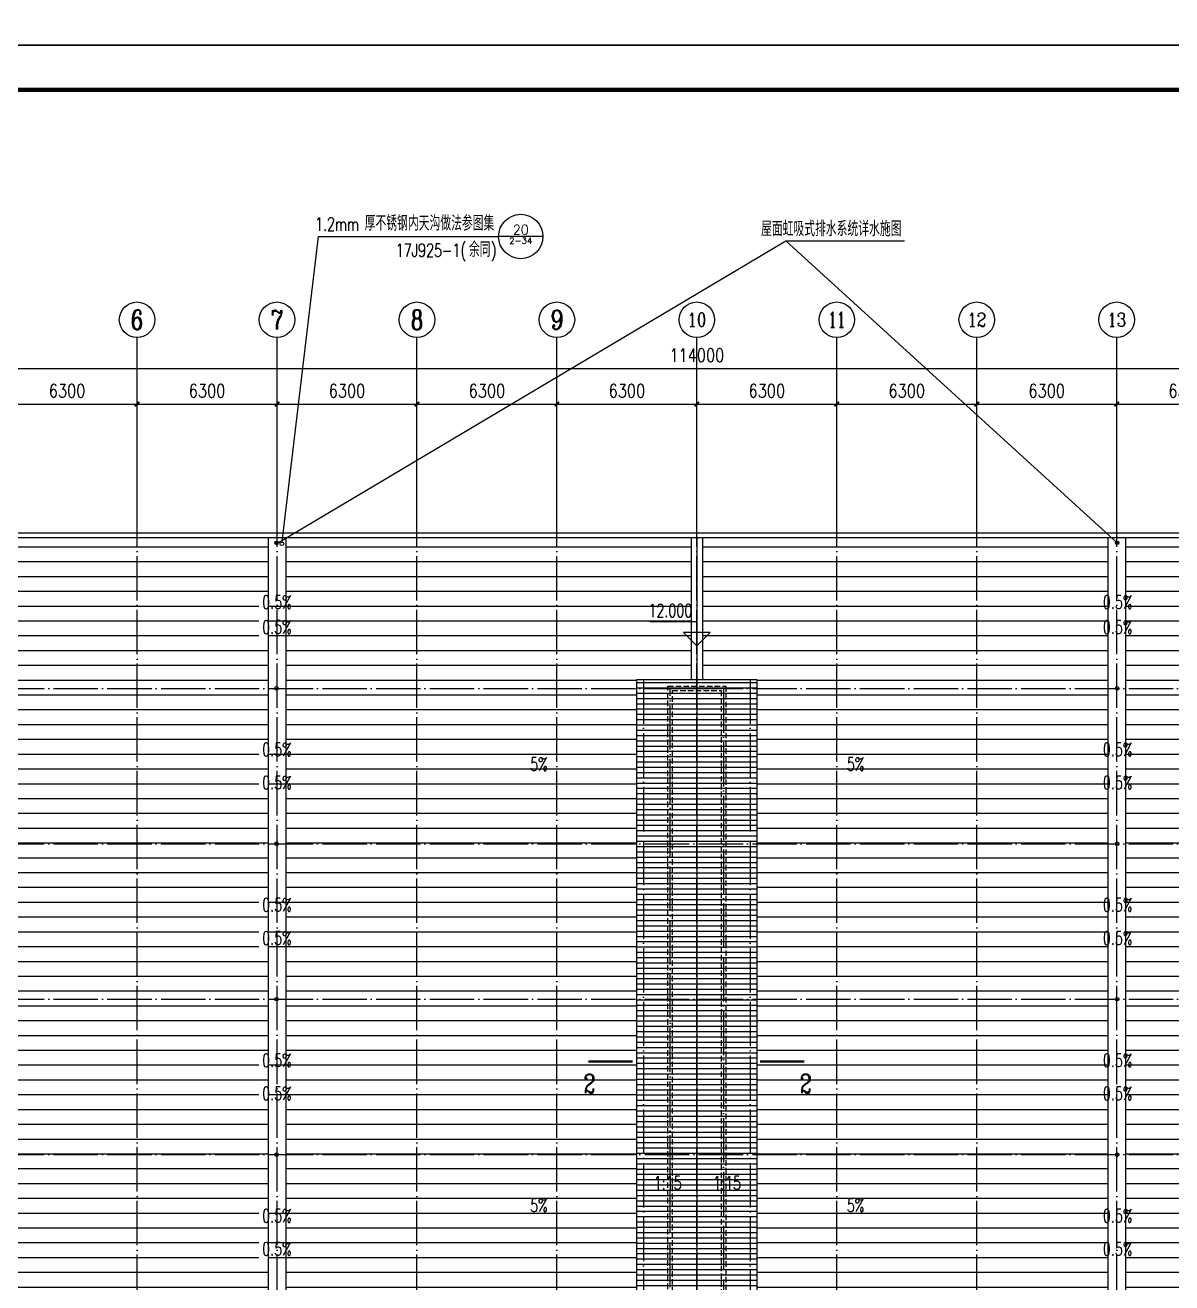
# Model space of a CAD drawing. Extents: x -21908402 to 2288787, y 79687 to 5079726.
# Drawn here: x 2147072 to 2198692, y 261557 to 318196 of the extents above; entities that cross this region are included whole.
import ezdxf
from ezdxf.enums import TextEntityAlignment as Align

# ---------------------------------------------------------------- set-up
doc = ezdxf.new("R2010")
doc.units = 0
doc.header["$LTSCALE"] = 1000
doc.linetypes.add('DASH', pattern=[0.35, 0.25, -0.1])
doc.linetypes.add('DOTE', pattern=[2.42, 2, -0.2, 0.02, -0.2])
doc.layers.get('0').update_dxf_attribs({"linetype": 'CONTINUOUS'})
doc.layers.get('DEFPOINTS').update_dxf_attribs({"linetype": 'CONTINUOUS'})
for name, color, linetype in [('AXIS', 3, 'CONTINUOUS'), ('AXIS_TEXT', 7, 'CONTINUOUS'), ('DIM_ELEV', 3, 'CONTINUOUS'), ('DIM_IDEN', 3, 'CONTINUOUS'), ('DIM_LEAD', 3, 'CONTINUOUS'), ('DIM_SYMB', 3, 'CONTINUOUS'), ('DOTE', 1, 'DOTE'), ('PUB_TEXT', 7, 'CONTINUOUS'), ('PUB_TITLE', 4, 'CONTINUOUS'), ('填充', 8, 'CONTINUOUS')]:
    doc.layers.add(name, color=color, linetype=linetype)
doc.styles.add('_TCH_AXIS', font='COMPLEX', dxfattribs={"bigfont": 'GBCBIG'})
doc.styles.add('_TCH_DIM', font='SIMPLEX', dxfattribs={"bigfont": 'GBCBIG'})
doc.styles.add('_TCH_LABEL', font='COMPLEX', dxfattribs={"bigfont": 'GBCBIG'})
doc.styles.add('COMPLEX', font='COMPLEX')
doc.styles.add('DIM_FONT', font='simplex.shx', dxfattribs={"width": 0.8})
doc.dimstyles.new('DIMN200', dxfattribs={"dimscale": 2, "dimtxt": 300, "dimasz": 100, "dimexe": 250, "dimexo": 300, "dimgap": 150, "dimtad": 1, "dimdec": 0, "dimzin": 0, "dimtxsty": 'DIM_FONT', "dimblk": 'ARCHTICK', "dimcen": 0.09, "dimclrt": 7, "dimazin": 3, "dimtfac": 1, "dimtdec": 0, "dimtix": 1, "dimtmove": 0, "dimatfit": 3, "dimtolj": 1, "dimtzin": 0})
pattern_1 = [(0, (0, 0), (0, 666.75), [])]

# ---------------------------------------------------------------- blocks, each defined once
blk = doc.blocks.new('YS')
for centre in [(2120529, 294882), (2120529, 288330), (2120529, 281330), (2120529, 274330), (2120529, 267330)]:
    blk.add_circle(centre, 80)
at = {"layer": 'DIM_SYMB'}
for points in [[(2120562, 292716, 0, 0, 0), (2120562, 293907, 160, 0, 0), (2120562, 294507, 0, 0, 0)], [(2120562, 290576, 0, 0, 0), (2120562, 289304, 160, 0, 0), (2120562, 288704, 0, 0, 0)], [(2120562, 286083, 0, 0, 0), (2120562, 287355, 160, 0, 0), (2120562, 287955, 0, 0, 0)], [(2120562, 283576, 0, 0, 0), (2120562, 282304, 160, 0, 0), (2120562, 281704, 0, 0, 0)], [(2120562, 279083, 0, 0, 0), (2120562, 280355, 160, 0, 0), (2120562, 280955, 0, 0, 0)], [(2120562, 276576, 0, 0, 0), (2120562, 275304, 160, 0, 0), (2120562, 274704, 0, 0, 0)], [(2120562, 272083, 0, 0, 0), (2120562, 273355, 160, 0, 0), (2120562, 273955, 0, 0, 0)], [(2120562, 269576, 0, 0, 0), (2120562, 268304, 160, 0, 0), (2120562, 267704, 0, 0, 0)], [(2120562, 265083, 0, 0, 0), (2120562, 266355, 160, 0, 0), (2120562, 266955, 0, 0, 0)], [(2120562, 262576, 0, 0, 0), (2120562, 261304, 160, 0, 0), (2120562, 260704, 0, 0, 0)]]:
    blk.add_lwpolyline(points, format="xyseb", dxfattribs=at)
at = {"layer": 'PUB_TEXT', "style": '_TCH_DIM', "width": 0.705882}
for p in [(2119882, 291911), (2119882, 290786), (2119882, 285278), (2119882, 283786), (2119882, 278278), (2119882, 276786), (2119882, 271278), (2119882, 269786), (2119882, 264278), (2119882, 262786)]:
    blk.add_text('0.5%%%', height=595, dxfattribs=at).set_placement(p)
blk = doc.blocks.new('_ARCHTICK')
at = {"color": 0, "linetype": 'BYBLOCK', "const_width": 0.4}
blk.add_lwpolyline([(-0.5, -0.5), (0.5, 0.5)], dxfattribs=at)
blk = doc.blocks.new('*D530')
at = {"layer": 'AXIS', "color": 0}
for p, q in [((2145810, 296730), (2145810, 301630)), ((2152110, 296730), (2152110, 301630)), ((2145810, 301130), (2152110, 301130))]:
    blk.add_line(p, q, dxfattribs=at)
at = {"layer": 'DEFPOINTS', "color": 0}
for p in [(2152110, 301130), (2145810, 296130), (2152110, 296130)]:
    blk.add_point(p, dxfattribs=at)
at = {"layer": 'AXIS', "color": 0, "xscale": 200, "yscale": 200, "zscale": 200, "rotation": 180}
blk.add_blockref('_ARCHTICK', (2145810, 301130), dxfattribs=at)
at = {"layer": 'AXIS', "color": 0, "xscale": 200, "yscale": 200, "zscale": 200}
blk.add_blockref('_ARCHTICK', (2152110, 301130), dxfattribs=at)
at = {"layer": 'AXIS', "color": 7, "insert": (2148960, 301730), "char_height": 600, "attachment_point": 5, "style": 'DIM_FONT'}
blk.add_mtext('\\A1;6300', dxfattribs=at)
blk = doc.blocks.new('*D531')
at = {"layer": 'AXIS', "color": 0}
for p, q in [((2152110, 296730), (2152110, 301630)), ((2158410, 296730), (2158410, 301630)), ((2152110, 301130), (2158410, 301130))]:
    blk.add_line(p, q, dxfattribs=at)
at = {"layer": 'DEFPOINTS', "color": 0}
for p in [(2158410, 301130), (2152110, 296130), (2158410, 296130)]:
    blk.add_point(p, dxfattribs=at)
at = {"layer": 'AXIS', "color": 0, "xscale": 200, "yscale": 200, "zscale": 200, "rotation": 180}
blk.add_blockref('_ARCHTICK', (2152110, 301130), dxfattribs=at)
at = {"layer": 'AXIS', "color": 0, "xscale": 200, "yscale": 200, "zscale": 200}
blk.add_blockref('_ARCHTICK', (2158410, 301130), dxfattribs=at)
at = {"layer": 'AXIS', "color": 7, "insert": (2155260, 301730), "char_height": 600, "attachment_point": 5, "style": 'DIM_FONT'}
blk.add_mtext('\\A1;6300', dxfattribs=at)
blk = doc.blocks.new('*D532')
at = {"layer": 'AXIS', "color": 0}
for p, q in [((2158410, 296730), (2158410, 301630)), ((2164710, 296730), (2164710, 301630)), ((2158410, 301130), (2164710, 301130))]:
    blk.add_line(p, q, dxfattribs=at)
at = {"layer": 'DEFPOINTS', "color": 0}
for p in [(2164710, 301130), (2158410, 296130), (2164710, 296130)]:
    blk.add_point(p, dxfattribs=at)
at = {"layer": 'AXIS', "color": 0, "xscale": 200, "yscale": 200, "zscale": 200, "rotation": 180}
blk.add_blockref('_ARCHTICK', (2158410, 301130), dxfattribs=at)
at = {"layer": 'AXIS', "color": 0, "xscale": 200, "yscale": 200, "zscale": 200}
blk.add_blockref('_ARCHTICK', (2164710, 301130), dxfattribs=at)
at = {"layer": 'AXIS', "color": 7, "insert": (2161560, 301730), "char_height": 600, "attachment_point": 5, "style": 'DIM_FONT'}
blk.add_mtext('\\A1;6300', dxfattribs=at)
blk = doc.blocks.new('*D533')
at = {"layer": 'AXIS', "color": 0}
for p, q in [((2164710, 296730), (2164710, 301630)), ((2171010, 296730), (2171010, 301630)), ((2164710, 301130), (2171010, 301130))]:
    blk.add_line(p, q, dxfattribs=at)
at = {"layer": 'DEFPOINTS', "color": 0}
for p in [(2171010, 301130), (2164710, 296130), (2171010, 296130)]:
    blk.add_point(p, dxfattribs=at)
at = {"layer": 'AXIS', "color": 0, "xscale": 200, "yscale": 200, "zscale": 200, "rotation": 180}
blk.add_blockref('_ARCHTICK', (2164710, 301130), dxfattribs=at)
at = {"layer": 'AXIS', "color": 0, "xscale": 200, "yscale": 200, "zscale": 200}
blk.add_blockref('_ARCHTICK', (2171010, 301130), dxfattribs=at)
at = {"layer": 'AXIS', "color": 7, "insert": (2167860, 301730), "char_height": 600, "attachment_point": 5, "style": 'DIM_FONT'}
blk.add_mtext('\\A1;6300', dxfattribs=at)
blk = doc.blocks.new('*D534')
at = {"layer": 'AXIS', "color": 0}
for p, q in [((2171010, 296730), (2171010, 301630)), ((2177310, 296730), (2177310, 301630)), ((2171010, 301130), (2177310, 301130))]:
    blk.add_line(p, q, dxfattribs=at)
at = {"layer": 'DEFPOINTS', "color": 0}
for p in [(2177310, 301130), (2171010, 296130), (2177310, 296130)]:
    blk.add_point(p, dxfattribs=at)
at = {"layer": 'AXIS', "color": 0, "xscale": 200, "yscale": 200, "zscale": 200, "rotation": 180}
blk.add_blockref('_ARCHTICK', (2171010, 301130), dxfattribs=at)
at = {"layer": 'AXIS', "color": 0, "xscale": 200, "yscale": 200, "zscale": 200}
blk.add_blockref('_ARCHTICK', (2177310, 301130), dxfattribs=at)
at = {"layer": 'AXIS', "color": 7, "insert": (2174160, 301730), "char_height": 600, "attachment_point": 5, "style": 'DIM_FONT'}
blk.add_mtext('\\A1;6300', dxfattribs=at)
blk = doc.blocks.new('*D535')
at = {"layer": 'AXIS', "color": 0}
for p, q in [((2177310, 296730), (2177310, 301630)), ((2183610, 296730), (2183610, 301630)), ((2177310, 301130), (2183610, 301130))]:
    blk.add_line(p, q, dxfattribs=at)
at = {"layer": 'DEFPOINTS', "color": 0}
for p in [(2183610, 301130), (2177310, 296130), (2183610, 296130)]:
    blk.add_point(p, dxfattribs=at)
at = {"layer": 'AXIS', "color": 0, "xscale": 200, "yscale": 200, "zscale": 200, "rotation": 180}
blk.add_blockref('_ARCHTICK', (2177310, 301130), dxfattribs=at)
at = {"layer": 'AXIS', "color": 0, "xscale": 200, "yscale": 200, "zscale": 200}
blk.add_blockref('_ARCHTICK', (2183610, 301130), dxfattribs=at)
at = {"layer": 'AXIS', "color": 7, "insert": (2180460, 301730), "char_height": 600, "attachment_point": 5, "style": 'DIM_FONT'}
blk.add_mtext('\\A1;6300', dxfattribs=at)
blk = doc.blocks.new('*D536')
at = {"layer": 'AXIS', "color": 0}
for p, q in [((2183610, 296730), (2183610, 301630)), ((2189910, 296730), (2189910, 301630)), ((2183610, 301130), (2189910, 301130))]:
    blk.add_line(p, q, dxfattribs=at)
at = {"layer": 'DEFPOINTS', "color": 0}
for p in [(2189910, 301130), (2183610, 296130), (2189910, 296130)]:
    blk.add_point(p, dxfattribs=at)
at = {"layer": 'AXIS', "color": 0, "xscale": 200, "yscale": 200, "zscale": 200, "rotation": 180}
blk.add_blockref('_ARCHTICK', (2183610, 301130), dxfattribs=at)
at = {"layer": 'AXIS', "color": 0, "xscale": 200, "yscale": 200, "zscale": 200}
blk.add_blockref('_ARCHTICK', (2189910, 301130), dxfattribs=at)
at = {"layer": 'AXIS', "color": 7, "insert": (2186760, 301730), "char_height": 600, "attachment_point": 5, "style": 'DIM_FONT'}
blk.add_mtext('\\A1;6300', dxfattribs=at)
blk = doc.blocks.new('*D537')
at = {"layer": 'AXIS', "color": 0}
for p, q in [((2189910, 296730), (2189910, 301630)), ((2196210, 296730), (2196210, 301630)), ((2189910, 301130), (2196210, 301130))]:
    blk.add_line(p, q, dxfattribs=at)
at = {"layer": 'DEFPOINTS', "color": 0}
for p in [(2196210, 301130), (2189910, 296130), (2196210, 296130)]:
    blk.add_point(p, dxfattribs=at)
at = {"layer": 'AXIS', "color": 0, "xscale": 200, "yscale": 200, "zscale": 200, "rotation": 180}
blk.add_blockref('_ARCHTICK', (2189910, 301130), dxfattribs=at)
at = {"layer": 'AXIS', "color": 0, "xscale": 200, "yscale": 200, "zscale": 200}
blk.add_blockref('_ARCHTICK', (2196210, 301130), dxfattribs=at)
at = {"layer": 'AXIS', "color": 7, "insert": (2193060, 301730), "char_height": 600, "attachment_point": 5, "style": 'DIM_FONT'}
blk.add_mtext('\\A1;6300', dxfattribs=at)
blk = doc.blocks.new('*D538')
at = {"layer": 'AXIS', "color": 0}
for p, q in [((2196210, 296730), (2196210, 301630)), ((2202510, 296730), (2202510, 301630)), ((2196210, 301130), (2202510, 301130))]:
    blk.add_line(p, q, dxfattribs=at)
at = {"layer": 'DEFPOINTS', "color": 0}
for p in [(2202510, 301130), (2196210, 296130), (2202510, 296130)]:
    blk.add_point(p, dxfattribs=at)
at = {"layer": 'AXIS', "color": 0, "xscale": 200, "yscale": 200, "zscale": 200, "rotation": 180}
blk.add_blockref('_ARCHTICK', (2196210, 301130), dxfattribs=at)
at = {"layer": 'AXIS', "color": 0, "xscale": 200, "yscale": 200, "zscale": 200}
blk.add_blockref('_ARCHTICK', (2202510, 301130), dxfattribs=at)
at = {"layer": 'AXIS', "color": 7, "insert": (2199360, 301730), "char_height": 600, "attachment_point": 5, "style": 'DIM_FONT'}
blk.add_mtext('\\A1;6300', dxfattribs=at)
blk = doc.blocks.new('*D544')
at = {"layer": 'AXIS', "color": 0}
for p, q in [((2120310, 296730), (2120310, 303230)), ((2234310, 296730), (2234310, 303230)), ((2120310, 302730), (2234310, 302730))]:
    blk.add_line(p, q, dxfattribs=at)
at = {"layer": 'DEFPOINTS', "color": 0}
for p in [(2234310, 302730), (2120310, 296130), (2234310, 296130)]:
    blk.add_point(p, dxfattribs=at)
at = {"layer": 'AXIS', "color": 0, "xscale": 200, "yscale": 200, "zscale": 200, "rotation": 180}
blk.add_blockref('_ARCHTICK', (2120310, 302730), dxfattribs=at)
at = {"layer": 'AXIS', "color": 0, "xscale": 200, "yscale": 200, "zscale": 200}
blk.add_blockref('_ARCHTICK', (2234310, 302730), dxfattribs=at)
at = {"layer": 'AXIS', "color": 7, "insert": (2177310, 303330), "char_height": 600, "attachment_point": 5, "style": 'DIM_FONT'}
blk.add_mtext('\\A1;114000', dxfattribs=at)
blk = doc.blocks.new('_AXISO')
blk.add_circle((0, 0), 0.5)
at = {"layer": 'AXIS_TEXT', "style": 'COMPLEX', "width": 1.041667}
blk.add_attdef('A', text='', height=0.56, dxfattribs=at).set_placement((-0.25, -0.28), (0.25, -0.28), align=Align.FIT)

msp = doc.modelspace()

# ---------------------------------------------------------------- hatches: boundary and pattern name
h = msp.add_hatch()
h.set_pattern_fill('ANSI31', color=250, scale=150, angle=-45, style=0)
h.set_pattern_definition([(360, (1927682.36, 2109532.02), (9e-14, 238.125), [])])
h.paths.add_polyline_path([(2180010, 288729.6), (2180010, 231929.6), (2174610, 231929.6), (2174610, 288729.6)])
at = {"layer": '填充'}
h = msp.add_hatch(dxfattribs=at)
h.set_pattern_fill('LINE', color=256, scale=700, style=0)
h.set_pattern_definition(pattern_1)
h.paths.add_polyline_path([(2158010, 295129.6), (2139760, 295129.6), (2139760, 288729.6), (2142210, 288729.6), (2142210, 231929.6), (2139760, 231929.6), (2139760, 225529.6), (2158010, 225529.6)])
edge = h.paths.add_edge_path()
edge.add_arc((2158386.2, 294882.3), 80, 0, 360)
edge = h.paths.add_edge_path()
edge.add_line((2157591.4, 291762.2), (2159248.9, 291762.2))
edge.add_line((2159248.9, 291762.2), (2159248.9, 292654.7))
edge.add_line((2159248.9, 292654.7), (2157591.4, 292654.7))
edge.add_line((2157591.4, 292654.7), (2157591.4, 291762.2))
edge.add_line((2158420.1, 292715.9), (2158420.1, 293907.4))
edge.add_line((2158420.1, 293907.4), (2158420.1, 294507.4))
edge = h.paths.add_edge_path()
edge.add_arc((2158386.2, 288329.6), 80, 0, 360)
edge = h.paths.add_edge_path()
edge.add_line((2157591.4, 285129.2), (2159248.9, 285129.2))
edge.add_line((2159248.9, 285129.2), (2159248.9, 286021.7))
edge.add_line((2159248.9, 286021.7), (2157591.4, 286021.7))
edge.add_line((2157591.4, 286021.7), (2157591.4, 285129.2))
edge.add_line((2158420.1, 286083), (2158420.1, 287354.6))
edge.add_line((2158420.1, 287354.6), (2158420.1, 287954.6))
edge = h.paths.add_edge_path()
edge.add_line((2157591.4, 290637.4), (2159248.9, 290637.4))
edge.add_line((2159248.9, 290637.4), (2159248.9, 291529.9))
edge.add_line((2159248.9, 291529.9), (2157591.4, 291529.9))
edge.add_line((2157591.4, 291529.9), (2157591.4, 290637.4))
edge.add_line((2158420.1, 290576.2), (2158420.1, 289304.5))
edge.add_line((2158420.1, 289304.5), (2158420.1, 288704.5))
edge = h.paths.add_edge_path()
edge.add_arc((2158386.2, 281329.6), 80, 0, 360)
edge = h.paths.add_edge_path()
edge.add_line((2157591.4, 278129.2), (2159248.9, 278129.2))
edge.add_line((2159248.9, 278129.2), (2159248.9, 279021.7))
edge.add_line((2159248.9, 279021.7), (2157591.4, 279021.7))
edge.add_line((2157591.4, 279021.7), (2157591.4, 278129.2))
edge.add_line((2158420.1, 279083), (2158420.1, 280354.6))
edge.add_line((2158420.1, 280354.6), (2158420.1, 280954.6))
edge = h.paths.add_edge_path()
edge.add_line((2157591.4, 283637.4), (2159248.9, 283637.4))
edge.add_line((2159248.9, 283637.4), (2159248.9, 284529.9))
edge.add_line((2159248.9, 284529.9), (2157591.4, 284529.9))
edge.add_line((2157591.4, 284529.9), (2157591.4, 283637.4))
edge.add_line((2158420.1, 283576.2), (2158420.1, 282304.5))
edge.add_line((2158420.1, 282304.5), (2158420.1, 281704.5))
edge = h.paths.add_edge_path()
edge.add_arc((2158386.2, 274329.6), 80, 0, 360)
edge = h.paths.add_edge_path()
edge.add_line((2157591.4, 271129.2), (2159248.9, 271129.2))
edge.add_line((2159248.9, 271129.2), (2159248.9, 272021.7))
edge.add_line((2159248.9, 272021.7), (2157591.4, 272021.7))
edge.add_line((2157591.4, 272021.7), (2157591.4, 271129.2))
edge.add_line((2158420.1, 272083), (2158420.1, 273354.6))
edge.add_line((2158420.1, 273354.6), (2158420.1, 273954.6))
edge = h.paths.add_edge_path()
edge.add_line((2157591.4, 276637.4), (2159248.9, 276637.4))
edge.add_line((2159248.9, 276637.4), (2159248.9, 277529.9))
edge.add_line((2159248.9, 277529.9), (2157591.4, 277529.9))
edge.add_line((2157591.4, 277529.9), (2157591.4, 276637.4))
edge.add_line((2158420.1, 276576.2), (2158420.1, 275304.5))
edge.add_line((2158420.1, 275304.5), (2158420.1, 274704.5))
edge = h.paths.add_edge_path()
edge.add_arc((2158386.2, 267329.6), 80, 0, 360)
edge = h.paths.add_edge_path()
edge.add_line((2157591.4, 264129.2), (2159248.9, 264129.2))
edge.add_line((2159248.9, 264129.2), (2159248.9, 265021.7))
edge.add_line((2159248.9, 265021.7), (2157591.4, 265021.7))
edge.add_line((2157591.4, 265021.7), (2157591.4, 264129.2))
edge.add_line((2158420.1, 265083), (2158420.1, 266354.6))
edge.add_line((2158420.1, 266354.6), (2158420.1, 266954.6))
edge = h.paths.add_edge_path()
edge.add_line((2157591.4, 269637.4), (2159248.9, 269637.4))
edge.add_line((2159248.9, 269637.4), (2159248.9, 270529.9))
edge.add_line((2159248.9, 270529.9), (2157591.4, 270529.9))
edge.add_line((2157591.4, 270529.9), (2157591.4, 269637.4))
edge.add_line((2158420.1, 269576.2), (2158420.1, 268304.5))
edge.add_line((2158420.1, 268304.5), (2158420.1, 267704.5))
edge = h.paths.add_edge_path()
edge.add_arc((2158386.2, 260329.6), 80, 0, 360)
edge = h.paths.add_edge_path()
edge.add_line((2157591.4, 257129.2), (2159248.9, 257129.2))
edge.add_line((2159248.9, 257129.2), (2159248.9, 258021.7))
edge.add_line((2159248.9, 258021.7), (2157591.4, 258021.7))
edge.add_line((2157591.4, 258021.7), (2157591.4, 257129.2))
edge.add_line((2158420.1, 258083), (2158420.1, 259354.6))
edge.add_line((2158420.1, 259354.6), (2158420.1, 259954.6))
edge = h.paths.add_edge_path()
edge.add_line((2157591.4, 262637.4), (2159248.9, 262637.4))
edge.add_line((2159248.9, 262637.4), (2159248.9, 263529.9))
edge.add_line((2159248.9, 263529.9), (2157591.4, 263529.9))
edge.add_line((2157591.4, 263529.9), (2157591.4, 262637.4))
edge.add_line((2158420.1, 262576.2), (2158420.1, 261304.5))
edge.add_line((2158420.1, 261304.5), (2158420.1, 260704.5))
edge = h.paths.add_edge_path()
edge.add_arc((2158386.2, 253329.6), 80, 0, 360)
edge = h.paths.add_edge_path()
edge.add_line((2157591.4, 250129.2), (2159248.9, 250129.2))
edge.add_line((2159248.9, 250129.2), (2159248.9, 251021.7))
edge.add_line((2159248.9, 251021.7), (2157591.4, 251021.7))
edge.add_line((2157591.4, 251021.7), (2157591.4, 250129.2))
edge.add_line((2158420.1, 251083), (2158420.1, 252354.6))
edge.add_line((2158420.1, 252354.6), (2158420.1, 252954.6))
edge = h.paths.add_edge_path()
edge.add_line((2157591.4, 255637.4), (2159248.9, 255637.4))
edge.add_line((2159248.9, 255637.4), (2159248.9, 256529.9))
edge.add_line((2159248.9, 256529.9), (2157591.4, 256529.9))
edge.add_line((2157591.4, 256529.9), (2157591.4, 255637.4))
edge.add_line((2158420.1, 255576.2), (2158420.1, 254304.5))
edge.add_line((2158420.1, 254304.5), (2158420.1, 253704.5))
edge = h.paths.add_edge_path()
edge.add_arc((2158386.2, 246329.6), 80, 0, 360)
edge = h.paths.add_edge_path()
edge.add_line((2157591.4, 243129.2), (2159248.9, 243129.2))
edge.add_line((2159248.9, 243129.2), (2159248.9, 244021.7))
edge.add_line((2159248.9, 244021.7), (2157591.4, 244021.7))
edge.add_line((2157591.4, 244021.7), (2157591.4, 243129.2))
edge.add_line((2158420.1, 244083), (2158420.1, 245354.6))
edge.add_line((2158420.1, 245354.6), (2158420.1, 245954.6))
edge = h.paths.add_edge_path()
edge.add_line((2157591.4, 248637.4), (2159248.9, 248637.4))
edge.add_line((2159248.9, 248637.4), (2159248.9, 249529.9))
edge.add_line((2159248.9, 249529.9), (2157591.4, 249529.9))
edge.add_line((2157591.4, 249529.9), (2157591.4, 248637.4))
edge.add_line((2158420.1, 248576.2), (2158420.1, 247304.5))
edge.add_line((2158420.1, 247304.5), (2158420.1, 246704.5))
edge = h.paths.add_edge_path()
edge.add_arc((2158386.2, 239329.6), 80, 0, 360)
edge = h.paths.add_edge_path()
edge.add_line((2157591.4, 236129.2), (2159248.9, 236129.2))
edge.add_line((2159248.9, 236129.2), (2159248.9, 237021.7))
edge.add_line((2159248.9, 237021.7), (2157591.4, 237021.7))
edge.add_line((2157591.4, 237021.7), (2157591.4, 236129.2))
edge.add_line((2158420.1, 237083), (2158420.1, 238354.6))
edge.add_line((2158420.1, 238354.6), (2158420.1, 238954.6))
edge = h.paths.add_edge_path()
edge.add_line((2157591.4, 241637.4), (2159248.9, 241637.4))
edge.add_line((2159248.9, 241637.4), (2159248.9, 242529.9))
edge.add_line((2159248.9, 242529.9), (2157591.4, 242529.9))
edge.add_line((2157591.4, 242529.9), (2157591.4, 241637.4))
edge.add_line((2158420.1, 241576.2), (2158420.1, 240304.5))
edge.add_line((2158420.1, 240304.5), (2158420.1, 239704.5))
edge = h.paths.add_edge_path()
edge.add_arc((2158386.2, 232329.6), 80, 0, 360)
edge = h.paths.add_edge_path()
edge.add_line((2157591.4, 229129.2), (2159248.9, 229129.2))
edge.add_line((2159248.9, 229129.2), (2159248.9, 230021.7))
edge.add_line((2159248.9, 230021.7), (2157591.4, 230021.7))
edge.add_line((2157591.4, 230021.7), (2157591.4, 229129.2))
edge.add_line((2158420.1, 230083), (2158420.1, 231354.6))
edge.add_line((2158420.1, 231354.6), (2158420.1, 231954.6))
edge = h.paths.add_edge_path()
edge.add_line((2157591.4, 234637.4), (2159248.9, 234637.4))
edge.add_line((2159248.9, 234637.4), (2159248.9, 235529.9))
edge.add_line((2159248.9, 235529.9), (2157591.4, 235529.9))
edge.add_line((2157591.4, 235529.9), (2157591.4, 234637.4))
edge.add_line((2158420.1, 234576.2), (2158420.1, 233304.5))
edge.add_line((2158420.1, 233304.5), (2158420.1, 232704.5))
edge = h.paths.add_edge_path()
edge.add_arc((2158386.2, 226003.3), 80, 0, 360)
edge = h.paths.add_edge_path()
edge.add_line((2157591.4, 228311.1), (2159248.9, 228311.1))
edge.add_line((2159248.9, 228311.1), (2159248.9, 229203.6))
edge.add_line((2159248.9, 229203.6), (2157591.4, 229203.6))
edge.add_line((2157591.4, 229203.6), (2157591.4, 228311.1))
edge.add_line((2158420.1, 228249.9), (2158420.1, 226978.2))
edge.add_line((2158420.1, 226978.2), (2158420.1, 226378.2))
h = msp.add_hatch(dxfattribs=at)
h.set_pattern_fill('LINE', color=256, scale=700, style=0)
h.set_pattern_definition(pattern_1)
h.paths.add_polyline_path([(2174610, 288729.6), (2177060, 288729.6), (2177060, 295129.6), (2158810, 295129.6), (2158810, 225529.6), (2177060, 225529.6), (2177060, 231929.6), (2174610, 231929.6)])
h.paths.add_polyline_path([(2195810, 295129.6), (2177560, 295129.6), (2177560, 288729.6), (2180010, 288729.6), (2180010, 231929.6), (2177560, 231929.6), (2177560, 225529.6), (2195810, 225529.6)])
h.paths.add_polyline_path([(2212410, 288729.6), (2214860, 288729.6), (2214860, 295129.6), (2196610, 295129.6), (2196610, 225529.6), (2214860, 225529.6), (2214860, 231929.6), (2212410, 231929.6)])
h.paths.add_polyline_path([(2233810, 295129.6), (2215360, 295129.6), (2215360, 288729.6), (2217810, 288729.6), (2217810, 231929.6), (2215360, 231929.6), (2215360, 225529.6), (2233810, 225529.6)])
h.paths.add_polyline_path([(2157591.4, 228311.1), (2159248.9, 228311.1), (2159248.9, 229203.6), (2157591.4, 229203.6)], flags=9)
h.paths.add_polyline_path([(2157591.4, 234637.4), (2159248.9, 234637.4), (2159248.9, 235529.9), (2157591.4, 235529.9)], flags=9)
h.paths.add_polyline_path([(2157591.4, 229129.2), (2159248.9, 229129.2), (2159248.9, 230021.7), (2157591.4, 230021.7)], flags=9)
h.paths.add_polyline_path([(2157591.4, 241637.4), (2159248.9, 241637.4), (2159248.9, 242529.9), (2157591.4, 242529.9)], flags=9)
h.paths.add_polyline_path([(2157591.4, 236129.2), (2159248.9, 236129.2), (2159248.9, 237021.7), (2157591.4, 237021.7)], flags=9)
h.paths.add_polyline_path([(2157591.4, 248637.4), (2159248.9, 248637.4), (2159248.9, 249529.9), (2157591.4, 249529.9)], flags=9)
h.paths.add_polyline_path([(2157591.4, 243129.2), (2159248.9, 243129.2), (2159248.9, 244021.7), (2157591.4, 244021.7)], flags=9)
h.paths.add_polyline_path([(2157591.4, 255637.4), (2159248.9, 255637.4), (2159248.9, 256529.9), (2157591.4, 256529.9)], flags=9)
h.paths.add_polyline_path([(2157591.4, 250129.2), (2159248.9, 250129.2), (2159248.9, 251021.7), (2157591.4, 251021.7)], flags=9)
h.paths.add_polyline_path([(2157591.4, 262637.4), (2159248.9, 262637.4), (2159248.9, 263529.9), (2157591.4, 263529.9)], flags=9)
h.paths.add_polyline_path([(2157591.4, 257129.2), (2159248.9, 257129.2), (2159248.9, 258021.7), (2157591.4, 258021.7)], flags=9)
h.paths.add_polyline_path([(2157591.4, 269637.4), (2159248.9, 269637.4), (2159248.9, 270529.9), (2157591.4, 270529.9)], flags=9)
h.paths.add_polyline_path([(2157591.4, 264129.2), (2159248.9, 264129.2), (2159248.9, 265021.7), (2157591.4, 265021.7)], flags=9)
h.paths.add_polyline_path([(2157591.4, 276637.4), (2159248.9, 276637.4), (2159248.9, 277529.9), (2157591.4, 277529.9)], flags=9)
h.paths.add_polyline_path([(2157591.4, 271129.2), (2159248.9, 271129.2), (2159248.9, 272021.7), (2157591.4, 272021.7)], flags=9)
h.paths.add_polyline_path([(2157591.4, 283637.4), (2159248.9, 283637.4), (2159248.9, 284529.9), (2157591.4, 284529.9)], flags=9)
h.paths.add_polyline_path([(2157591.4, 278129.2), (2159248.9, 278129.2), (2159248.9, 279021.7), (2157591.4, 279021.7)], flags=9)
h.paths.add_polyline_path([(2157591.4, 290637.4), (2159248.9, 290637.4), (2159248.9, 291529.9), (2157591.4, 291529.9)], flags=9)
h.paths.add_polyline_path([(2157591.4, 285129.2), (2159248.9, 285129.2), (2159248.9, 286021.7), (2157591.4, 286021.7)], flags=9)
h.paths.add_polyline_path([(2157591.4, 291762.2), (2159248.9, 291762.2), (2159248.9, 292654.7), (2157591.4, 292654.7)], flags=9)
h.paths.add_polyline_path([(2195436.6, 228311.1), (2197094.1, 228311.1), (2197094.1, 229203.6), (2195436.6, 229203.6)], flags=9)
h.paths.add_polyline_path([(2195436.6, 234637.4), (2197094.1, 234637.4), (2197094.1, 235529.9), (2195436.6, 235529.9)], flags=9)
h.paths.add_polyline_path([(2195436.6, 229129.2), (2197094.1, 229129.2), (2197094.1, 230021.7), (2195436.6, 230021.7)], flags=9)
h.paths.add_polyline_path([(2195436.6, 241637.4), (2197094.1, 241637.4), (2197094.1, 242529.9), (2195436.6, 242529.9)], flags=9)
h.paths.add_polyline_path([(2195436.6, 236129.2), (2197094.1, 236129.2), (2197094.1, 237021.7), (2195436.6, 237021.7)], flags=9)
h.paths.add_polyline_path([(2195436.6, 248637.4), (2197094.1, 248637.4), (2197094.1, 249529.9), (2195436.6, 249529.9)], flags=9)
h.paths.add_polyline_path([(2195436.6, 243129.2), (2197094.1, 243129.2), (2197094.1, 244021.7), (2195436.6, 244021.7)], flags=9)
h.paths.add_polyline_path([(2195436.6, 255637.4), (2197094.1, 255637.4), (2197094.1, 256529.9), (2195436.6, 256529.9)], flags=9)
h.paths.add_polyline_path([(2195436.6, 250129.2), (2197094.1, 250129.2), (2197094.1, 251021.7), (2195436.6, 251021.7)], flags=9)
h.paths.add_polyline_path([(2195436.6, 262637.4), (2197094.1, 262637.4), (2197094.1, 263529.9), (2195436.6, 263529.9)], flags=9)
h.paths.add_polyline_path([(2195436.6, 257129.2), (2197094.1, 257129.2), (2197094.1, 258021.7), (2195436.6, 258021.7)], flags=9)
h.paths.add_polyline_path([(2195436.6, 269637.4), (2197094.1, 269637.4), (2197094.1, 270529.9), (2195436.6, 270529.9)], flags=9)
h.paths.add_polyline_path([(2195436.6, 264129.2), (2197094.1, 264129.2), (2197094.1, 265021.7), (2195436.6, 265021.7)], flags=9)
h.paths.add_polyline_path([(2195436.6, 276637.4), (2197094.1, 276637.4), (2197094.1, 277529.9), (2195436.6, 277529.9)], flags=9)
h.paths.add_polyline_path([(2195436.6, 271129.2), (2197094.1, 271129.2), (2197094.1, 272021.7), (2195436.6, 272021.7)], flags=9)
h.paths.add_polyline_path([(2195436.6, 283637.4), (2197094.1, 283637.4), (2197094.1, 284529.9), (2195436.6, 284529.9)], flags=9)
h.paths.add_polyline_path([(2195436.6, 278129.2), (2197094.1, 278129.2), (2197094.1, 279021.7), (2195436.6, 279021.7)], flags=9)
h.paths.add_polyline_path([(2195436.6, 290637.4), (2197094.1, 290637.4), (2197094.1, 291529.9), (2195436.6, 291529.9)], flags=9)
h.paths.add_polyline_path([(2195436.6, 285129.2), (2197094.1, 285129.2), (2197094.1, 286021.7), (2195436.6, 286021.7)], flags=9)
h.paths.add_polyline_path([(2195436.6, 291762.2), (2197094.1, 291762.2), (2197094.1, 292654.7), (2195436.6, 292654.7)], flags=9)
h.paths.add_polyline_path([(2233267, 228311.1), (2234924.5, 228311.1), (2234924.5, 229203.6), (2233267, 229203.6)], flags=9)
h.paths.add_polyline_path([(2233267, 234637.4), (2234924.5, 234637.4), (2234924.5, 235529.9), (2233267, 235529.9)], flags=9)
h.paths.add_polyline_path([(2233267, 229129.2), (2234924.5, 229129.2), (2234924.5, 230021.7), (2233267, 230021.7)], flags=9)
h.paths.add_polyline_path([(2233267, 241637.4), (2234924.5, 241637.4), (2234924.5, 242529.9), (2233267, 242529.9)], flags=9)
h.paths.add_polyline_path([(2233267, 236129.2), (2234924.5, 236129.2), (2234924.5, 237021.7), (2233267, 237021.7)], flags=9)
h.paths.add_polyline_path([(2233267, 248637.4), (2234924.5, 248637.4), (2234924.5, 249529.9), (2233267, 249529.9)], flags=9)
h.paths.add_polyline_path([(2233267, 243129.2), (2234924.5, 243129.2), (2234924.5, 244021.7), (2233267, 244021.7)], flags=9)
h.paths.add_polyline_path([(2233267, 255637.4), (2234924.5, 255637.4), (2234924.5, 256529.9), (2233267, 256529.9)], flags=9)
h.paths.add_polyline_path([(2233267, 250129.2), (2234924.5, 250129.2), (2234924.5, 251021.7), (2233267, 251021.7)], flags=9)
h.paths.add_polyline_path([(2233267, 262637.4), (2234924.5, 262637.4), (2234924.5, 263529.9), (2233267, 263529.9)], flags=9)
h.paths.add_polyline_path([(2233267, 257129.2), (2234924.5, 257129.2), (2234924.5, 258021.7), (2233267, 258021.7)], flags=9)
h.paths.add_polyline_path([(2233267, 269637.4), (2234924.5, 269637.4), (2234924.5, 270529.9), (2233267, 270529.9)], flags=9)
h.paths.add_polyline_path([(2233267, 264129.2), (2234924.5, 264129.2), (2234924.5, 265021.7), (2233267, 265021.7)], flags=9)
h.paths.add_polyline_path([(2233267, 276637.4), (2234924.5, 276637.4), (2234924.5, 277529.9), (2233267, 277529.9)], flags=9)
h.paths.add_polyline_path([(2233267, 271129.2), (2234924.5, 271129.2), (2234924.5, 272021.7), (2233267, 272021.7)], flags=9)
h.paths.add_polyline_path([(2233267, 283637.4), (2234924.5, 283637.4), (2234924.5, 284529.9), (2233267, 284529.9)], flags=9)
h.paths.add_polyline_path([(2233267, 278129.2), (2234924.5, 278129.2), (2234924.5, 279021.7), (2233267, 279021.7)], flags=9)
h.paths.add_polyline_path([(2233267, 290637.4), (2234924.5, 290637.4), (2234924.5, 291529.9), (2233267, 291529.9)], flags=9)
h.paths.add_polyline_path([(2233267, 285129.2), (2234924.5, 285129.2), (2234924.5, 286021.7), (2233267, 286021.7)], flags=9)
h.paths.add_polyline_path([(2233267, 291762.2), (2234924.5, 291762.2), (2234924.5, 292654.7), (2233267, 292654.7)], flags=9)

# ---------------------------------------------------------------- linework, layer by layer
msp.add_line((2120310, 295129.6), (2234310, 295129.6))
for points in [[(2120110, 295329.6), (2234510, 295329.6), (2234510, 225329.6), (2120110, 225329.6)], [(2180010, 288729.6), (2180010, 231929.6), (2174610, 231929.6), (2174610, 288729.6)]]:
    msp.add_lwpolyline(points, close=True)
for points in [[(2158010, 295129.6), (2158010, 225529.6)], [(2158810, 295129.6), (2158810, 225529.6)], [(2177060, 295129.6), (2177060, 288729.6)], [(2177310, 295129.6), (2177310, 225529.6)], [(2177560, 295129.6), (2177560, 288729.6)], [(2195810, 295129.6), (2195810, 225529.6)], [(2196610, 295129.6), (2196610, 225529.6)]]:
    msp.add_lwpolyline(points)
at = {"layer": 'AXIS'}
for p, q in [((2152110, 296129.6), (2152110, 304129.6)), ((2158410, 296129.6), (2158410, 304129.6)), ((2164710, 296129.6), (2164710, 304129.6)), ((2171010, 296129.6), (2171010, 304129.6)), ((2177310, 296129.6), (2177310, 304129.6)), ((2183610, 296129.6), (2183610, 304129.6)), ((2189910, 296129.6), (2189910, 304129.6)), ((2196210, 296129.6), (2196210, 304129.6))]:
    msp.add_line(p, q, dxfattribs=at)
at = {"layer": 'DIM_ELEV'}
for p, q in [((2177310, 291322.4), (2175187.3, 291322.4)), ((2177310, 290245.8), (2177310, 291322.4)), ((2177310, 290245.8), (2176710, 290845.8)), ((2177910, 290845.8), (2176710, 290845.8)), ((2177310, 290245.8), (2177910, 290845.8))]:
    msp.add_line(p, q, dxfattribs=at)
at = {"layer": 'DIM_IDEN'}
for p, q in [((2158639.6, 294921.1), (2160270.4, 308678)), ((2160270.4, 308678), (2168383.3, 308678)), ((2170383.3, 308678), (2168383.3, 308678))]:
    msp.add_line(p, q, dxfattribs=at)
for centre, radius in [((2169383.3, 308678), 1000), ((2158630.2, 294841.5), 80.1)]:
    msp.add_circle(centre, radius, dxfattribs=at)
at = {"layer": 'DIM_LEAD'}
for p, q in [((2158400.1, 294848.3), (2181319.1, 308479.7)), ((2196231.4, 294882.3), (2181319.1, 308479.7)), ((2181319.1, 308479.7), (2186649.8, 308479.7))]:
    msp.add_line(p, q, dxfattribs=at)
at = {"layer": 'DIM_LEAD', "const_width": 80}
for points in [[(2158365.7, 294827.9, 1), (2158434.5, 294868.8, 1)], [(2196261, 294855.4, 1), (2196201.9, 294909.3, 1)]]:
    msp.add_lwpolyline(points, format="xyb", close=True, dxfattribs=at)
at = {"layer": 'DIM_SYMB'}
for points in [[(2147227.9, 284914.2, 0, 0, 0), (2151468.6, 284914.2, 160, 0, 0), (2152068.6, 284914.2, 0, 0, 0)], [(2169592.2, 284914.2, 0, 0, 0), (2165351.4, 284914.2, 160, 0, 0), (2164751.4, 284914.2, 0, 0, 0)], [(2185027.9, 284914.2, 0, 0, 0), (2189268.6, 284914.2, 160, 0, 0), (2189868.6, 284914.2, 0, 0, 0)], [(2176675.2, 265601, 0, 0, 0), (2175875.7, 265601, 160, 0, 0), (2175275.7, 265601, 0, 0, 0)], [(2177944.9, 265601, 0, 0, 0), (2178744.4, 265601, 160, 0, 0), (2179344.4, 265601, 0, 0, 0)], [(2147227.9, 265047.9, 0, 0, 0), (2151468.6, 265047.9, 160, 0, 0), (2152068.6, 265047.9, 0, 0, 0)], [(2169592.2, 265047.9, 0, 0, 0), (2165351.4, 265047.9, 160, 0, 0), (2164751.4, 265047.9, 0, 0, 0)], [(2185027.9, 265047.9, 0, 0, 0), (2189268.6, 265047.9, 160, 0, 0), (2189868.6, 265047.9, 0, 0, 0)]]:
    msp.add_lwpolyline(points, format="xyseb", dxfattribs=at)
at = {"layer": 'DIM_SYMB', "const_width": 100}
for points in [[(2172420.4, 271528), (2174420.4, 271528)], [(2180155, 271528), (2182155, 271528)]]:
    msp.add_lwpolyline(points, dxfattribs=at)
at = {"layer": 'DOTE'}
for p, q in [((2152110, 224529.6), (2152110, 296129.6)), ((2158410, 224529.6), (2158410, 296129.6)), ((2164710, 224529.6), (2164710, 296129.6)), ((2171010, 224529.6), (2171010, 296129.6)), ((2177310, 224529.6), (2177310, 296129.6)), ((2183610, 224529.6), (2183610, 296129.6)), ((2189910, 224529.6), (2189910, 296129.6)), ((2196210, 224529.6), (2196210, 296129.6)), ((2119310, 295129.6), (2235310, 295129.6)), ((2119310, 288329.6), (2235310, 288329.6)), ((2174910, 288729.6), (2174910, 231929.6)), ((2179710, 288729.6), (2179710, 232198)), ((2119310, 281329.6), (2235310, 281329.6)), ((2119310, 274329.6), (2235310, 274329.6)), ((2119310, 267329.6), (2235310, 267329.6))]:
    msp.add_line(p, q, dxfattribs=at)
msp.add_lwpolyline([(2178510, 288329.6), (2178510, 232329.6), (2176110, 232329.6), (2176110, 288329.6)], close=True, dxfattribs=at)
at = {"layer": 'PUB_TITLE'}
for points in [[(2095686.8, 317287.5), (2263886.8, 317287.5), (2263886.8, 436087.5), (2095686.8, 436087.5)], [(2095686.8, 198487.5), (2263886.8, 198487.5), (2263886.8, 317287.5), (2095686.8, 317287.5)]]:
    msp.add_lwpolyline(points, close=True, dxfattribs=at)
at = {"layer": 'PUB_TITLE', "const_width": 200}
msp.add_lwpolyline([(2100686.8, 200487.5), (2261886.8, 200487.5), (2261886.8, 315287.5), (2100686.8, 315287.5)], close=True, dxfattribs=at)
at = {"layer": '填充', "color": 3, "linetype": 'DASH'}
for points in [[(2178610, 288429.6), (2178610, 232229.6), (2176010, 232229.6), (2176010, 288429.6)], [(2178410, 288229.6), (2178410, 232429.6), (2176210, 232429.6), (2176210, 288229.6)]]:
    msp.add_lwpolyline(points, close=True, dxfattribs=at)

# ---------------------------------------------------------------- block references
for p in [(37857.7, 0), (75702.9, 0)]:
    msp.add_blockref('YS', p)
at = {"layer": 'AXIS'}
ref = msp.add_blockref('_AXISO', (2152110, 304929.6), dxfattribs=dict(at, xscale=1600, yscale=1600, zscale=1600))
ref.add_attrib('A', '6', dxfattribs={"layer": 'AXIS_TEXT', "height": 876.8, "style": '_TCH_AXIS'}).set_placement((2151817.8, 304491.2), (2152402.3, 304491.2), align=Align.FIT)
ref = msp.add_blockref('_AXISO', (2158410, 304929.6), dxfattribs=dict(at, xscale=1600, yscale=1600, zscale=1600))
ref.add_attrib('A', '7', dxfattribs={"layer": 'AXIS_TEXT', "height": 876.8, "style": '_TCH_AXIS'}).set_placement((2158117.8, 304491.2), (2158702.3, 304491.2), align=Align.FIT)
ref = msp.add_blockref('_AXISO', (2164710, 304929.6), dxfattribs=dict(at, xscale=1600, yscale=1600, zscale=1600))
ref.add_attrib('A', '8', dxfattribs={"layer": 'AXIS_TEXT', "height": 876.8, "style": '_TCH_AXIS'}).set_placement((2164417.8, 304491.2), (2165002.3, 304491.2), align=Align.FIT)
ref = msp.add_blockref('_AXISO', (2171010, 304929.6), dxfattribs=dict(at, xscale=1600, yscale=1600, zscale=1600))
ref.add_attrib('A', '9', dxfattribs={"layer": 'AXIS_TEXT', "height": 876.8, "style": '_TCH_AXIS'}).set_placement((2170717.8, 304491.2), (2171302.3, 304491.2), align=Align.FIT)
ref = msp.add_blockref('_AXISO', (2177310, 304929.6), dxfattribs=dict(at, xscale=1600, yscale=1600, zscale=1600))
ref.add_attrib('A', '10', dxfattribs={"layer": 'AXIS_TEXT', "height": 618.45, "style": '_TCH_AXIS'}).set_placement((2176883, 304620.3), (2177737.1, 304620.3), align=Align.FIT)
ref = msp.add_blockref('_AXISO', (2183610, 304929.6), dxfattribs=dict(at, xscale=1600, yscale=1600, zscale=1600))
ref.add_attrib('A', '11', dxfattribs={"layer": 'AXIS_TEXT', "height": 688.85, "style": '_TCH_AXIS'}).set_placement((2183216.4, 304585.1), (2184003.7, 304585.1), align=Align.FIT)
ref = msp.add_blockref('_AXISO', (2189910, 304929.6), dxfattribs=dict(at, xscale=1600, yscale=1600, zscale=1600))
ref.add_attrib('A', '12', dxfattribs={"layer": 'AXIS_TEXT', "height": 618.45, "style": '_TCH_AXIS'}).set_placement((2189483, 304620.3), (2190337.1, 304620.3), align=Align.FIT)
ref = msp.add_blockref('_AXISO', (2196210, 304929.6), dxfattribs=dict(at, xscale=1600, yscale=1600, zscale=1600))
ref.add_attrib('A', '13', dxfattribs={"layer": 'AXIS_TEXT', "height": 618.45, "style": '_TCH_AXIS'}).set_placement((2195783, 304620.3), (2196637.1, 304620.3), align=Align.FIT)

# ---------------------------------------------------------------- texts
at = {"layer": 'PUB_TEXT', "width": 0.705882}
for s, height, style, p in [('1.2mm', 595, '_TCH_LABEL', (2160117.4, 308940.1)), ('17J925-1(', 595, '_TCH_LABEL', (2163750.3, 307759.7)), (')', 595, '_TCH_LABEL', (2168033.3, 307759.7)), ('12.000', 595, '_TCH_DIM', (2175127.3, 291532.4)), ('5%', 595, '_TCH_DIM', (2169802.2, 284616.7)), ('5%', 595, '_TCH_DIM', (2184057.9, 284616.7)), ('2', 850, '_TCH_LABEL', (2172220.4, 270103)), ('2', 850, '_TCH_LABEL', (2181955, 270103)), ('1:15', 595, '_TCH_DIM', (2175365.4, 265758.5)), ('1:15', 595, '_TCH_DIM', (2178034.6, 265758.5)), ('5%', 595, '_TCH_DIM', (2169802.2, 264750.4)), ('5%', 595, '_TCH_DIM', (2184057.9, 264750.4))]:
    msp.add_text(s, height=height, dxfattribs=dict(at, style=style)).set_placement(p)
at = {"layer": 'PUB_TEXT'}
for s, height, style, p in [('厚不锈钢内天沟做法参图集', 675.177, '_TCH_LABEL', (2162357.4, 308940.1)), ('屋面虹吸式排水系统详水施图', 675.177, '_TCH_DIM', (2180199.3, 308689.7)), ('余同', 675.18, '_TCH_LABEL', (2167050.3, 307759.7))]:
    msp.add_text(s, height=height, dxfattribs=dict(at, style=style)).set_placement(p)
at = {"layer": 'PUB_TEXT', "style": '_TCH_LABEL'}
for s, height, p, p2 in [('20', 439.31, (2169027.7, 308765.9), (2169738.9, 308765.9)), ('2-34', 270.24, (2168862.1, 308353.7), (2169904.5, 308353.7))]:
    msp.add_text(s, height=height, dxfattribs=at).set_placement(p, p2, align=Align.FIT)

# ---------------------------------------------------------------- dimensions: what is measured, and where the dimension line sits
at = {"layer": 'AXIS'}
for p1, p2, distance, picture, middle in [((2120310, 296129.6), (2234310, 296129.6), 6600, '*D544', (2177310, 303329.6)), ((2145810, 296129.6), (2152110, 296129.6), 5000, '*D530', (2148960, 301729.6)), ((2152110, 296129.6), (2158410, 296129.6), 5000, '*D531', (2155260, 301729.6)), ((2158410, 296129.6), (2164710, 296129.6), 5000, '*D532', (2161560, 301729.6)), ((2164710, 296129.6), (2171010, 296129.6), 5000, '*D533', (2167860, 301729.6)), ((2171010, 296129.6), (2177310, 296129.6), 5000, '*D534', (2174160, 301729.6)), ((2177310, 296129.6), (2183610, 296129.6), 5000, '*D535', (2180460, 301729.6)), ((2183610, 296129.6), (2189910, 296129.6), 5000, '*D536', (2186760, 301729.6)), ((2189910, 296129.6), (2196210, 296129.6), 5000, '*D537', (2193060, 301729.6)), ((2196210, 296129.6), (2202510, 296129.6), 5000, '*D538', (2199360, 301729.6))]:
    dim = msp.add_aligned_dim(p1=p1, p2=p2, distance=distance, dimstyle='DIMN200', dxfattribs=at)
    dim.commit()
    dim.dimension.update_dxf_attribs({"geometry": picture, "text_midpoint": middle})

doc.saveas('drawing.dxf')
